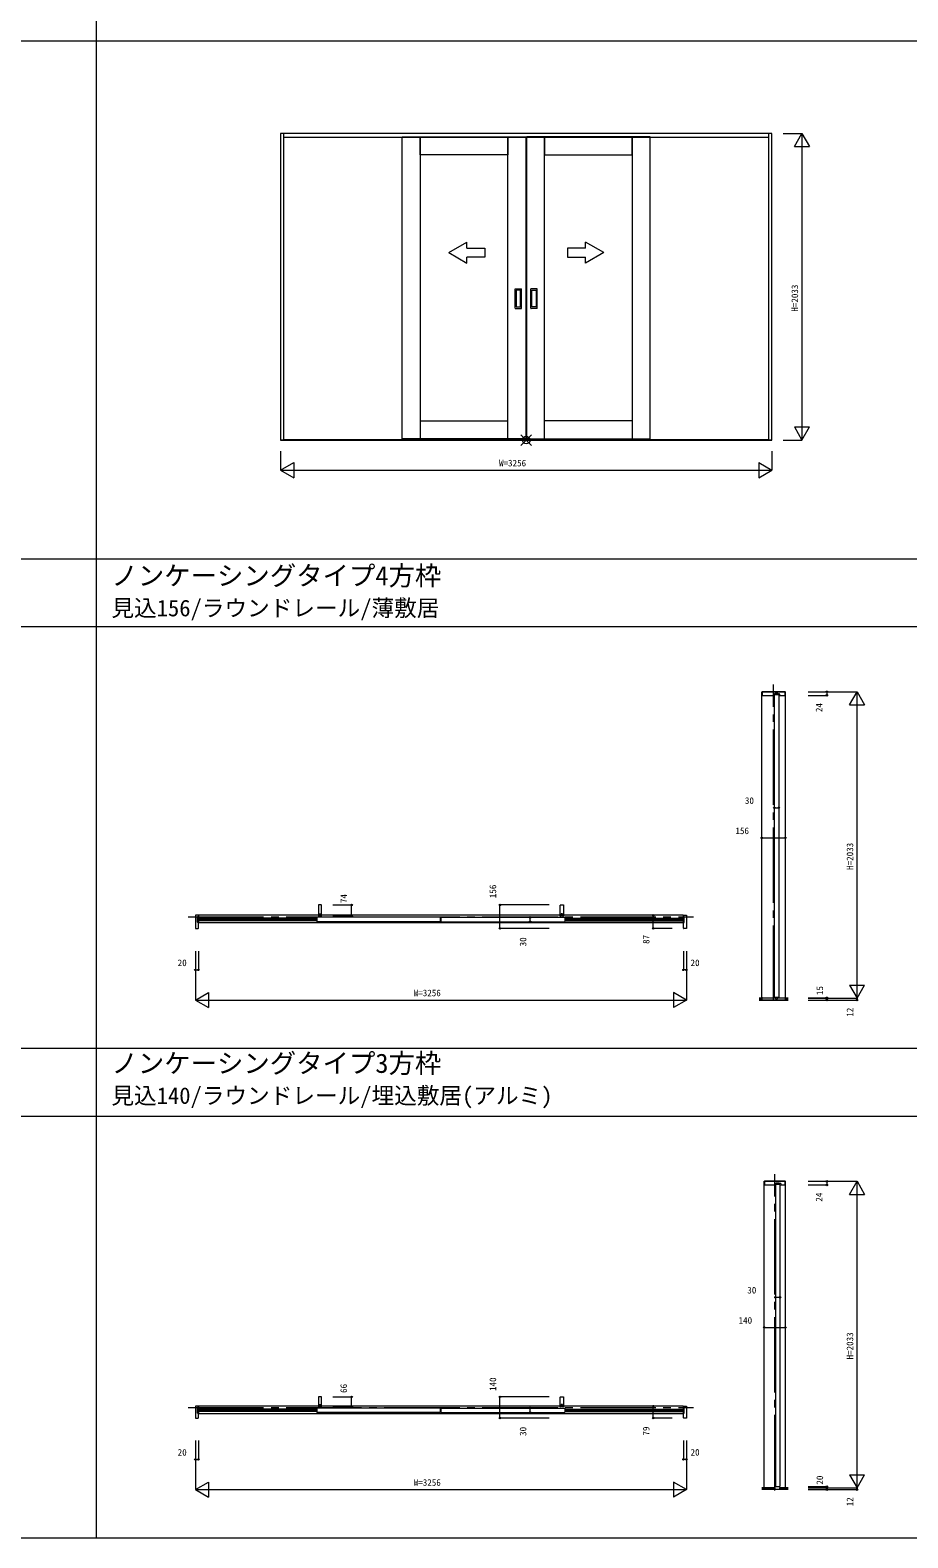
# Model space of a CAD drawing. Units: millimetres, scale not verified. Extents: x -14341 to 14341, y -10000 to 10000.
# Drawn here: x -3379 to 2440, y -10000 to 1 of the extents above; entities that cross this region are included whole.
import ezdxf
from ezdxf.enums import TextEntityAlignment as Align

# ---------------------------------------------------------------- set-up
doc = ezdxf.new("R2010")
doc.units = ezdxf.units.MM
doc.header["$LTSCALE"] = 50
doc.linetypes.add('USER1', pattern=[13, 10, -1, 1, -1])
doc.layers.add('0-0_0', color=7, linetype='Continuous')
for name, color, linetype, lineweight in [('0-1_YKK_F1', 7, 'Continuous', 18), ('0-2_YKK_IN', 1, 'Continuous', 18), ('0-3_YKK_A1', 4, 'Continuous', 18), ('0-4_YKK_N1', 2, 'Continuous', 18), ('0-5_YKK_B1', 4, 'Continuous', 18), ('0-6_YKK_Z1', 7, 'Continuous', 18)]:
    doc.layers.add(name, color=color, linetype=linetype, lineweight=lineweight)
doc.styles.add('ＭＳ ゴシック', font='')
doc.styles.get('ＭＳ ゴシック').set_extended_font_data('MS Gothic')

msp = doc.modelspace()

# ---------------------------------------------------------------- linework, layer by layer
at = {"layer": '0-1_YKK_F1'}
for p, q in [((-2940.51, -10000), (-2940.51, 9500)), ((-14340.51, -70), (14159.49, -70)), ((-14340.51, -3505), (14159.49, -3505)), ((-14340.51, -3955), (14159.49, -3955)), ((-14340.51, -6752.5), (14159.49, -6752.5)), ((-14340.51, -7202.5), (14159.49, -7202.5)), ((-14340.51, -10000), (14340.51, -10000))]:
    msp.add_line(p, q, dxfattribs=at)
at = {"layer": '0-2_YKK_IN'}
for p, q in [((-125.86, -2752.86), (-55.15, -2682.14)), ((-125.86, -2682.14), (-55.15, -2752.86))]:
    msp.add_line(p, q, dxfattribs=at)
msp.add_circle((-90.51, -2717.5), 25, dxfattribs=at)
at = {"layer": '0-3_YKK_A1'}
for p, q in [((-1698.51, -684.5), (-1698.51, -2717.5)), ((1517.49, -2717.5), (1517.49, -684.5)), ((-1698.51, -708.5), (1517.49, -708.5)), ((-604.51, -1474.09), (-484.51, -1404.81)), ((-604.51, -1474.09), (-484.51, -1543.37)), ((-484.51, -1444.09), (-484.51, -1404.81)), ((423.5, -1474.09), (303.5, -1404.81)), ((303.5, -1444.09), (303.5, -1404.81)), ((423.5, -1474.09), (303.5, -1543.37)), ((-484.51, -1543.37), (-484.51, -1504.09)), ((303.5, -1543.37), (303.5, -1504.09)), ((-163.51, -1843.5), (-163.51, -1715.5)), ((-162.51, -1714.5), (-122.51, -1714.5)), ((-157.51, -1725.5), (-157.51, -1833.5)), ((-128.51, -1724.5), (-156.51, -1724.5)), ((-127.51, -1833.5), (-127.51, -1725.5)), ((-121.51, -1843.5), (-121.51, -1715.5)), ((-59.51, -1843.5), (-59.51, -1715.5)), ((-18.51, -1714.5), (-58.51, -1714.5)), ((-53.51, -1833.5), (-53.51, -1725.5)), ((-52.51, -1724.5), (-24.51, -1724.5)), ((-23.51, -1725.5), (-23.51, -1833.5)), ((-17.51, -1843.5), (-17.51, -1715.5)), ((-162.51, -1844.5), (-122.51, -1844.5)), ((-156.51, -1834.5), (-128.51, -1834.5)), ((-18.51, -1844.5), (-58.51, -1844.5)), ((-24.51, -1834.5), (-52.51, -1834.5)), ((-792.51, -2589.5), (-212.51, -2589.5)), ((611.49, -2589.5), (31.49, -2589.5)), ((-1698.51, -2717.5), (-1718.51, -2717.5)), ((-1718.51, -2717.5), (-1698.51, -2717.5)), ((-1698.51, -2713.5), (1517.49, -2713.5)), ((-1698.51, -2717.5), (1517.49, -2717.5)), ((-212.51, -2709.5), (-792.51, -2709.5)), ((31.49, -2709.5), (611.49, -2709.5)), ((1537.49, -2717.5), (1517.49, -2717.5))]:
    msp.add_line(p, q, dxfattribs=at)
for points in [[(1517.49, -2717.5), (1537.49, -2717.5), (1537.49, -684.5), (-1718.51, -684.5), (-1718.51, -2717.5)], [(-484.51, -1444.09), (-364.51, -1444.09), (-364.51, -1504.09), (-484.51, -1504.09)], [(303.5, -1444.09), (183.5, -1444.09), (183.5, -1504.09), (303.5, -1504.09)]]:
    msp.add_lwpolyline(points, dxfattribs=at)
for points in [[(-792.51, -2709.5), (-912.51, -2709.5), (-912.51, -705.5), (-792.51, -705.5)], [(-212.51, -825.5), (-792.51, -825.5), (-792.51, -705.5), (-212.51, -705.5)], [(-92.51, -2709.5), (-212.51, -2709.5), (-212.51, -705.5), (-92.51, -705.5)], [(-88.51, -2709.5), (31.49, -2709.5), (31.49, -705.5), (-88.51, -705.5)], [(31.49, -825.5), (611.49, -825.5), (611.49, -705.5), (31.49, -705.5)], [(611.49, -2709.5), (731.49, -2709.5), (731.49, -705.5), (611.49, -705.5)]]:
    msp.add_lwpolyline(points, close=True, dxfattribs=at)
for centre, start, end in [((-162.51, -1715.5), 90, 180), ((-156.51, -1725.5), 90, 180), ((-128.51, -1725.5), 360, 90), ((-122.51, -1715.5), 0, 90), ((-58.51, -1715.5), 90, 180), ((-52.51, -1725.5), 90, 180), ((-24.51, -1725.5), 0, 90), ((-18.51, -1715.5), 0, 90), ((-162.51, -1843.5), 180, 270), ((-156.51, -1833.5), 180, 270), ((-128.51, -1833.5), 270, 360), ((-122.51, -1843.5), 270, 0), ((-58.51, -1843.5), 180, 270), ((-52.51, -1833.5), 180, 270), ((-24.51, -1833.5), 270, 0), ((-18.51, -1843.5), 270, 0)]:
    msp.add_arc(centre, 1, start, end, dxfattribs=at)
at = {"layer": '0-4_YKK_N1'}
for p, q in [((1612.49, -684.5), (1737.49, -684.5)), ((1737.49, -684.5), (1737.49, -2717.5)), ((1687.49, -771.1), (1787.49, -771.1)), ((1687.49, -2630.9), (1787.49, -2630.9)), ((1537.49, -2792.5), (1537.49, -2917.5)), ((1612.49, -2717.5), (1737.49, -2717.5)), ((-1718.51, -2917.5), (-1631.91, -2867.5)), ((-1631.91, -2867.5), (-1631.91, -2967.5)), ((1450.89, -2867.5), (1537.49, -2917.5)), ((-1718.51, -2917.5), (-1631.91, -2967.5)), ((1777.99, -4387.5), (2102.99, -4387.5)), ((1902.99, -4387.5), (1902.99, -4411.5)), ((2052.99, -4474.1), (2102.99, -4387.5)), ((2102.99, -6420.5), (2102.99, -4387.5)), ((2102.99, -4387.5), (2152.99, -4474.1)), ((1777.99, -4411.5), (1902.99, -4411.5)), ((2052.99, -4474.1), (2152.99, -4474.1)), ((1553.99, -5156.88), (1583.99, -5156.88)), ((1471.99, -5356.88), (1627.99, -5356.88)), ((-1372.76, -5801.5), (-1247.76, -5801.5)), ((-1372.76, -5875.5), (-1247.76, -5875.5)), ((-1247.76, -5875.5), (-1247.76, -5801.5)), ((-264.26, -5957.5), (-264.26, -5801.5)), ((60.74, -5801.5), (-264.26, -5801.5)), ((-64.26, -5913.5), (-64.26, -5883.5)), ((751.99, -5957.5), (751.99, -5870.5)), ((876.99, -5870.5), (751.99, -5870.5)), ((60.74, -5957.5), (-264.26, -5957.5)), ((876.99, -5957.5), (751.99, -5957.5)), ((-2264.01, -6107.5), (-2264.01, -6232.5)), ((951.99, -6107.5), (951.99, -6232.5)), ((971.99, -6107.5), (971.99, -6432.5)), ((-2284.01, -6232.5), (-2264.01, -6232.5)), ((971.99, -6232.5), (951.99, -6232.5)), ((-2284.01, -6432.5), (-2197.41, -6382.5)), ((-2197.41, -6382.5), (-2197.41, -6482.5)), ((885.39, -6382.5), (885.39, -6482.5)), ((971.99, -6432.5), (885.39, -6382.5)), ((2052.99, -6333.9), (2152.99, -6333.9)), ((2052.99, -6333.9), (2102.99, -6420.5)), ((2102.99, -6420.5), (2152.99, -6333.9)), ((-2284.01, -6432.5), (-2197.41, -6482.5)), ((971.99, -6432.5), (885.39, -6482.5)), ((1777.99, -6417.5), (1902.99, -6417.5)), ((1777.99, -6420.5), (2102.99, -6420.5)), ((1777.99, -6432.5), (2102.99, -6432.5)), ((1902.99, -6417.5), (1902.99, -6432.5)), ((2102.99, -6420.5), (2102.99, -6432.5)), ((1777.99, -7635), (2102.99, -7635)), ((1777.99, -7659), (1902.99, -7659)), ((1902.99, -7635), (1902.99, -7659)), ((2052.99, -7721.6), (2102.99, -7635)), ((2102.99, -9668), (2102.99, -7635)), ((2102.99, -7635), (2152.99, -7721.6)), ((2052.99, -7721.6), (2152.99, -7721.6)), ((1561.99, -8404.38), (1591.99, -8404.38)), ((1487.99, -8604.38), (1627.99, -8604.38)), ((-1372.76, -9065), (-1247.76, -9065)), ((-1247.76, -9131), (-1247.76, -9065)), ((-264.26, -9205), (-264.26, -9065)), ((60.74, -9065), (-264.26, -9065)), ((-1372.76, -9131), (-1247.76, -9131)), ((-64.26, -9169), (-64.26, -9139)), ((751.99, -9205), (751.99, -9126)), ((876.99, -9126), (751.99, -9126)), ((60.74, -9205), (-264.26, -9205)), ((876.99, -9205), (751.99, -9205)), ((-2264.01, -9355), (-2264.01, -9480)), ((951.99, -9355), (951.99, -9480)), ((971.99, -9355), (971.99, -9680)), ((-2284.01, -9480), (-2264.01, -9480)), ((971.99, -9480), (951.99, -9480)), ((2052.99, -9581.4), (2152.99, -9581.4)), ((2052.99, -9581.4), (2102.99, -9668)), ((2102.99, -9668), (2152.99, -9581.4)), ((-2284.01, -9680), (-2197.41, -9630)), ((-2284.01, -9680), (-2197.41, -9730)), ((-2197.41, -9630), (-2197.41, -9730)), ((885.39, -9630), (885.39, -9730)), ((971.99, -9680), (885.39, -9630)), ((971.99, -9680), (885.39, -9730)), ((1777.99, -9660), (1902.99, -9660)), ((1777.99, -9668), (2102.99, -9668)), ((1777.99, -9680), (2102.99, -9680)), ((1902.99, -9660), (1902.99, -9680)), ((2102.99, -9668), (2102.99, -9680))]:
    msp.add_line(p, q, dxfattribs=at)
for points in [[(1687.49, -771.1), (1737.49, -684.5), (1787.49, -771.1)], [(1687.49, -2630.9), (1737.49, -2717.5), (1787.49, -2630.9)], [(-1718.51, -2792.5), (-1718.51, -2917.5), (1537.49, -2917.5)], [(1450.89, -2867.5), (1450.89, -2967.5), (1537.49, -2917.5)], [(-2284.01, -6107.5), (-2284.01, -6432.5), (971.99, -6432.5)], [(-2284.01, -9355), (-2284.01, -9680), (971.99, -9680)]]:
    msp.add_lwpolyline(points, dxfattribs=at)
for centre in [(1902.99, -4387.5), (1902.99, -4411.5), (1553.99, -5156.88), (1583.99, -5156.88), (1471.99, -5356.88), (1627.99, -5356.88), (-1247.76, -5801.5), (-264.26, -5801.5), (-1247.76, -5875.5), (-64.26, -5883.5), (751.99, -5870.5), (-264.26, -5957.5), (-64.26, -5913.5), (751.99, -5957.5), (-2284.01, -6232.5), (-2264.01, -6232.5), (951.99, -6232.5), (971.99, -6232.5), (1902.99, -6417.5), (1902.99, -6432.5), (2102.99, -6432.5), (1902.99, -7635), (1902.99, -7659), (1561.99, -8404.38), (1591.99, -8404.38), (1487.99, -8604.38), (1627.99, -8604.38), (-1247.76, -9065), (-264.26, -9065), (-1247.76, -9131), (-264.26, -9205), (-64.26, -9139), (-64.26, -9169), (751.99, -9126), (751.99, -9205), (-2284.01, -9480), (-2264.01, -9480), (951.99, -9480), (971.99, -9480), (1902.99, -9660), (1902.99, -9680), (2102.99, -9680)]:
    msp.add_circle(centre, 5, dxfattribs=at)
at = {"layer": '0-5_YKK_B1'}
for p, q in [((1471.99, -4387.5), (1627.99, -4387.5)), ((1471.99, -6420.5), (1471.99, -4387.5)), ((1499.29, -4387.3), (1499.29, -4387.5)), ((1627.99, -6420.5), (1627.99, -4387.5)), ((1553.99, -4408.5), (1553.99, -6412.5)), ((1583.99, -4408.5), (1553.99, -4408.5)), ((1583.99, -4408.5), (1583.99, -6412.5)), ((-2269.01, -5916.5), (-2269.01, -5880.5)), ((-2267.01, -5878.5), (-2265.01, -5878.5)), ((-2263.01, -5870.5), (-2263.01, -5921)), ((-1467.76, -5870.5), (-2263.01, -5870.5)), ((-1478.01, -5890), (-2263.01, -5890)), ((-2263.01, -5892.6), (-1478.01, -5892.6)), ((-2263.01, -5896.8), (-1478.01, -5896.8)), ((-2263.01, -5900.2), (-1478.01, -5900.2)), ((-1478.01, -5885.5), (-1476.01, -5883.5)), ((-1478.01, -5885.5), (-1478.01, -5911.5)), ((-660.01, -5883.5), (-1476.01, -5883.5)), ((135.74, -5870.5), (-1447.76, -5870.5)), ((-660.01, -5883.5), (-658.01, -5885.5)), ((-658.01, -5911.5), (-658.01, -5885.5)), ((-654.01, -5890), (-658.01, -5890)), ((-658.01, -5892.6), (-654.01, -5892.6)), ((-658.01, -5896.8), (-654.01, -5896.8)), ((-658.01, -5900.2), (-654.01, -5900.2)), ((-652.01, -5883.5), (-654.01, -5885.5)), ((-654.01, -5911.5), (-654.01, -5885.5)), ((-652.01, -5883.5), (163.99, -5883.5)), ((950.99, -5870.5), (155.74, -5870.5)), ((165.99, -5885.5), (163.99, -5883.5)), ((165.99, -5885.5), (165.99, -5911.5)), ((165.99, -5890), (950.99, -5890)), ((950.99, -5892.6), (165.99, -5892.6)), ((950.99, -5896.8), (165.99, -5896.8)), ((950.99, -5900.2), (165.99, -5900.2)), ((950.99, -5870.5), (950.99, -5921)), ((954.99, -5878.5), (952.99, -5878.5)), ((956.99, -5916.5), (956.99, -5880.5)), ((-2265.01, -5918.5), (-2267.01, -5918.5)), ((-2264.01, -5955.5), (-2264.01, -5919.5)), ((-2263.01, -5904.4), (-1478.01, -5904.4)), ((-1478.01, -5907), (-2263.01, -5907)), ((950.99, -5921), (-2263.01, -5921)), ((-1476.01, -5913.5), (-1478.01, -5911.5)), ((-660.01, -5913.5), (-1476.01, -5913.5)), ((-660.01, -5913.5), (-658.01, -5911.5)), ((-658.01, -5904.4), (-654.01, -5904.4)), ((-654.01, -5907), (-658.01, -5907)), ((-652.01, -5913.5), (-654.01, -5911.5)), ((-652.01, -5913.5), (163.99, -5913.5)), ((163.99, -5913.5), (165.99, -5911.5)), ((950.99, -5904.4), (165.99, -5904.4)), ((165.99, -5907), (950.99, -5907)), ((951.99, -5955.5), (951.99, -5919.5)), ((952.99, -5918.5), (954.99, -5918.5)), ((1553.99, -6412.5), (1583.99, -6412.5)), ((1487.99, -7635), (1627.99, -7635)), ((1487.99, -9668), (1487.99, -7635)), ((1561.99, -7656), (1561.99, -9660)), ((1591.99, -7656), (1561.99, -7656)), ((1591.99, -7656), (1591.99, -9660)), ((1627.99, -9668), (1627.99, -7635)), ((-2269.01, -9172), (-2269.01, -9136)), ((-2267.01, -9134), (-2265.01, -9134)), ((-2265.01, -9174), (-2267.01, -9174)), ((-2264.01, -9203), (-2264.01, -9175)), ((-2263.01, -9126), (-2263.01, -9176.5)), ((-1467.76, -9126), (-2263.01, -9126)), ((-1478.01, -9145.5), (-2263.01, -9145.5)), ((-2263.01, -9148.1), (-1478.01, -9148.1)), ((-2263.01, -9152.3), (-1478.01, -9152.3)), ((-2263.01, -9155.7), (-1478.01, -9155.7)), ((-2263.01, -9159.9), (-1478.01, -9159.9)), ((-1478.01, -9162.5), (-2263.01, -9162.5)), ((950.99, -9176.5), (-2263.01, -9176.5)), ((-1478.01, -9141), (-1476.01, -9139)), ((-1478.01, -9141), (-1478.01, -9167)), ((-1476.01, -9169), (-1478.01, -9167)), ((-660.01, -9139), (-1476.01, -9139)), ((-660.01, -9169), (-1476.01, -9169)), ((135.74, -9126), (-1447.76, -9126)), ((-660.01, -9139), (-658.01, -9141)), ((-660.01, -9169), (-658.01, -9167)), ((-658.01, -9167), (-658.01, -9141)), ((-654.01, -9145.5), (-658.01, -9145.5)), ((-658.01, -9148.1), (-654.01, -9148.1)), ((-658.01, -9152.3), (-654.01, -9152.3)), ((-658.01, -9155.7), (-654.01, -9155.7)), ((-658.01, -9159.9), (-654.01, -9159.9)), ((-654.01, -9162.5), (-658.01, -9162.5)), ((-652.01, -9139), (-654.01, -9141)), ((-654.01, -9167), (-654.01, -9141)), ((-652.01, -9169), (-654.01, -9167)), ((-652.01, -9139), (163.99, -9139)), ((-652.01, -9169), (163.99, -9169)), ((950.99, -9126), (155.74, -9126)), ((165.99, -9141), (163.99, -9139)), ((163.99, -9169), (165.99, -9167)), ((165.99, -9141), (165.99, -9167)), ((165.99, -9145.5), (950.99, -9145.5)), ((950.99, -9148.1), (165.99, -9148.1)), ((950.99, -9152.3), (165.99, -9152.3)), ((950.99, -9155.7), (165.99, -9155.7)), ((950.99, -9159.9), (165.99, -9159.9)), ((165.99, -9162.5), (950.99, -9162.5)), ((950.99, -9126), (950.99, -9176.5)), ((951.99, -9203), (951.99, -9175)), ((954.99, -9134), (952.99, -9134)), ((952.99, -9174), (954.99, -9174)), ((956.99, -9172), (956.99, -9136)), ((1561.99, -9660), (1591.99, -9660))]:
    msp.add_line(p, q, dxfattribs=at)
for points in [[(1625.49, -4409.5), (1625.49, -4387.5), (1474.49, -4387.5), (1474.49, -4409.5)], [(1551.29, -4400.3), (1559.49, -4400.3), (1559.49, -4397.5), (1578.49, -4397.5), (1578.49, -4400.3), (1586.69, -4400.3)], [(1476.49, -4411.5), (1548.79, -4411.5), (1549.29, -4411), (1549.29, -4402.3)], [(1588.69, -4402.3), (1588.69, -4411), (1589.19, -4411.5), (1623.49, -4411.5)], [(-2270.81, -5870.5), (-2284.01, -5870.5), (-2284.01, -5932.5), (-2284.01, -5957.5), (-2266.01, -5957.5)], [(-2264.01, -5877.5), (-2264.01, -5870.5), (-2270.81, -5870.5)], [(-1449.76, -5801.5), (-1467.76, -5801.5), (-1467.76, -5875.5), (-1461.76, -5875.5), (-1461.76, -5859.5)], [(-1461.76, -5859.5), (-1453.76, -5859.5), (-1453.76, -5875.5), (-1447.76, -5875.5), (-1447.76, -5803.5)], [(149.74, -5859.5), (141.74, -5859.5), (141.74, -5875.5), (135.74, -5875.5), (135.74, -5803.5)], [(137.74, -5801.5), (155.74, -5801.5), (155.74, -5875.5), (149.74, -5875.5), (149.74, -5859.5)], [(951.99, -5877.5), (951.99, -5870.5), (958.79, -5870.5)], [(958.79, -5870.5), (971.99, -5870.5), (971.99, -5932.5), (971.99, -5957.5), (953.99, -5957.5)], [(1481.49, -6432.7), (1474.49, -6432.7), (1474.49, -6419.7)], [(1476.49, -6417.7), (1561.29, -6417.7), (1561.79, -6418.2), (1561.79, -6424.4), (1561.79, -6425.5), (1576.19, -6425.5), (1576.19, -6424.4), (1576.19, -6418.2), (1576.69, -6417.7), (1623.49, -6417.7)], [(1625.49, -6419.7), (1625.49, -6432.7), (1618.49, -6432.7), (1481.49, -6432.7)], [(1625.49, -7657), (1625.49, -7635), (1490.49, -7635), (1490.49, -7657)], [(1492.49, -7659), (1556.79, -7659), (1557.29, -7658.5), (1557.29, -7649.8)], [(1559.29, -7647.8), (1567.49, -7647.8), (1567.49, -7645), (1586.49, -7645), (1586.49, -7647.8), (1594.69, -7647.8)], [(1596.69, -7649.8), (1596.69, -7658.5), (1597.19, -7659), (1623.49, -7659)], [(-1449.76, -9065), (-1467.76, -9065), (-1467.76, -9131), (-1461.76, -9131), (-1461.76, -9115)], [(-1461.76, -9115), (-1453.76, -9115), (-1453.76, -9131), (-1447.76, -9131), (-1447.76, -9067)], [(149.74, -9115), (141.74, -9115), (141.74, -9131), (135.74, -9131), (135.74, -9067)], [(137.74, -9065), (155.74, -9065), (155.74, -9131), (149.74, -9131), (149.74, -9115)], [(-2270.81, -9126), (-2284.01, -9126), (-2284.01, -9188), (-2284.01, -9205), (-2266.01, -9205)], [(-2264.01, -9133), (-2264.01, -9126), (-2270.81, -9126)], [(951.99, -9133), (951.99, -9126), (958.79, -9126)], [(958.79, -9126), (971.99, -9126), (971.99, -9188), (971.99, -9205), (953.99, -9205)]]:
    msp.add_lwpolyline(points, dxfattribs=at)
for centre, radius, start, end in [((1551.29, -4402.3), 2, 90, 180), ((1586.69, -4402.3), 2, 0, 90), ((1476.49, -4409.5), 2, 180, 270), ((1623.49, -4409.5), 2, 270, 0), ((-2267.01, -5880.5), 2, 90, 180), ((-2265.01, -5877.5), 1, 270, 0), ((-1449.76, -5803.5), 2, 0, 90), ((137.74, -5803.5), 2, 90, 180), ((952.99, -5877.5), 1, 180, 270), ((954.99, -5880.5), 2, 0, 90), ((-2267.01, -5916.5), 2, 180, 270), ((-2266.01, -5955.5), 2, 270, 0), ((-2265.01, -5919.5), 1, 0, 90), ((952.99, -5919.5), 1, 90, 180), ((953.99, -5955.5), 2, 180, 270), ((954.99, -5916.5), 2, 270, 0), ((1476.49, -6419.7), 2, 90, 180), ((1623.49, -6419.7), 2, 0, 90), ((1492.49, -7657), 2, 180, 270), ((1559.29, -7649.8), 2, 90, 180), ((1594.69, -7649.8), 2, 0, 90), ((1623.49, -7657), 2, 270, 0), ((-1449.76, -9067), 2, 0, 90), ((137.74, -9067), 2, 90, 180), ((-2267.01, -9136), 2, 90, 180), ((-2267.01, -9172), 2, 180, 270), ((-2265.01, -9133), 1, 270, 0), ((-2265.01, -9175), 1, 0, 90), ((952.99, -9133), 1, 180, 270), ((952.99, -9175), 1, 90, 180), ((954.99, -9136), 2, 0, 90), ((954.99, -9172), 2, 270, 0), ((-2266.01, -9203), 2, 270, 0), ((953.99, -9203), 2, 180, 270)]:
    msp.add_arc(centre, radius, start, end, dxfattribs=at)
at = {"layer": '0-6_YKK_Z1', "linetype": 'USER1'}
for p, q in [((1549.99, -6437.5), (1549.99, -4340)), ((-2331.51, -5879.5), (1019.49, -5879.5)), ((1557.99, -9685), (1557.99, -7587.5)), ((-2331.51, -9135), (1019.49, -9135))]:
    msp.add_line(p, q, dxfattribs=at)
at = {"layer": '0-6_YKK_Z1'}
for p, q in [((1474.49, -6420.7), (1454.78, -6420.7)), ((1474.49, -6423.7), (1454.78, -6423.7)), ((1474.49, -6426.7), (1454.78, -6426.7)), ((1474.49, -6429.7), (1454.78, -6429.7)), ((1454.78, -6432.7), (1647.04, -6432.7)), ((1647.04, -6420.7), (1625.69, -6420.7)), ((1625.69, -6423.7), (1647.04, -6423.7)), ((1625.69, -6426.7), (1647.04, -6426.7)), ((1625.69, -6429.7), (1647.04, -6429.7)), ((1557.99, -9668), (1470.78, -9668)), ((1470.78, -9671), (1557.99, -9671)), ((1470.78, -9674), (1557.99, -9674)), ((1470.78, -9677), (1557.99, -9677)), ((1647.04, -9680), (1470.78, -9680)), ((1557.99, -9668), (1557.99, -9680)), ((1647.04, -9668), (1588.99, -9668)), ((1588.99, -9668), (1588.99, -9680)), ((1588.99, -9671), (1647.04, -9671)), ((1588.99, -9674), (1647.04, -9674)), ((1588.99, -9677), (1647.04, -9677))]:
    msp.add_line(p, q, dxfattribs=at)

# ---------------------------------------------------------------- texts
at = {"layer": '0-0_0', "style": 'ＭＳ ゴシック'}
for s, height, p in [('ノンケーシングタイプ4方枠', 128.3, (-2840.51, -3719.88)), ('見込156/ラウンドレール/薄敷居', 110, (-2840.51, -3919.93)), ('ノンケーシングタイプ3方枠', 128.3, (-2840.51, -6954.22)), ('見込140/ラウンドレール/埋込敷居(アルミ)', 110, (-2840.51, -7154.27))]:
    msp.add_text(s, height=height, dxfattribs=at).set_placement(p, align=Align.BOTTOM_LEFT)
at = {"layer": '0-4_YKK_N1', "color": 7, "style": 'ＭＳ ゴシック'}
for s, p in [('H=2033', (1725.49, -1866)), ('24', (1886.12, -4522.03)), ('H=2033', (2090.99, -5569)), ('156', (-276.26, -5756.55)), ('74', (-1265.51, -5788.99)), ('30', (-76.26, -6076.25)), ('87', (739.99, -6060.12)), ('15', (1890.99, -6399.35)), ('12', (2090.99, -6543.16)), ('24', (1886.12, -7769.53)), ('H=2033', (2090.99, -8816.5)), ('66', (-1265.51, -9038.49)), ('140', (-276.26, -9025.63)), ('30', (-76.26, -9323.75)), ('79', (739.99, -9321.55)), ('20', (1890.99, -9646.85)), ('12', (2090.99, -9790.66))]:
    msp.add_text(s, height=43.99, rotation=90, dxfattribs=at).set_placement(p, align=Align.BOTTOM_LEFT)
for s, p in [('W=3256', (-270.51, -2905.5)), ('30', (1359.56, -5144.88)), ('156', (1296.82, -5344.88)), ('20', (-2401.21, -6220.5)), ('20', (999.19, -6220.5)), ('W=3256', (-836.01, -6420.5)), ('30', (1375.56, -8392.38)), ('140', (1317.82, -8592.38)), ('20', (-2401.21, -9468)), ('20', (999.19, -9468)), ('W=3256', (-836.01, -9668))]:
    msp.add_text(s, height=43.99, dxfattribs=at).set_placement(p, align=Align.BOTTOM_LEFT)

doc.saveas('drawing.dxf')
